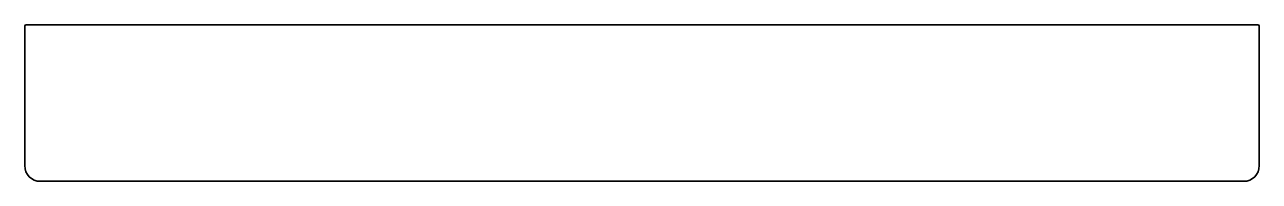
# Model space of a CAD drawing. Header units: inches. Extents: x 8.2 to 39.8, y -26 to -22.
import ezdxf

# ---------------------------------------------------------------- set-up
doc = ezdxf.new("R2010")
doc.units = ezdxf.units.IN
doc.header["$MEASUREMENT"] = 0
doc.layers.add('Outline', color=7, linetype='Continuous', lineweight=0)

msp = doc.modelspace()

# ---------------------------------------------------------------- linework, layer by layer
at = {"layer": 'Outline', "color": 18, "lineweight": 35, "true_color": 0x000000}
msp.add_open_spline([(39.35, -26), (39.35, -26), (8.65, -26), (8.65, -26), (8.429, -26), (8.25, -25.821), (8.25, -25.6), (8.25, -25.6), (8.25, -22.04), (8.25, -22.04), (8.25, -22.018), (8.268, -22), (8.29, -22), (8.29, -22), (39.71, -22), (39.71, -22), (39.732, -22), (39.75, -22.018), (39.75, -22.04), (39.75, -22.04), (39.75, -25.6), (39.75, -25.6), (39.75, -25.821), (39.571, -26), (39.35, -26)], degree=3, knots=[0, 0, 0, 0, 1, 1, 1, 2, 2, 2, 3, 3, 3, 4, 4, 4, 5, 5, 5, 6, 6, 6, 7, 7, 7, 8, 8, 8, 8], dxfattribs=at)

doc.saveas('drawing.dxf')
